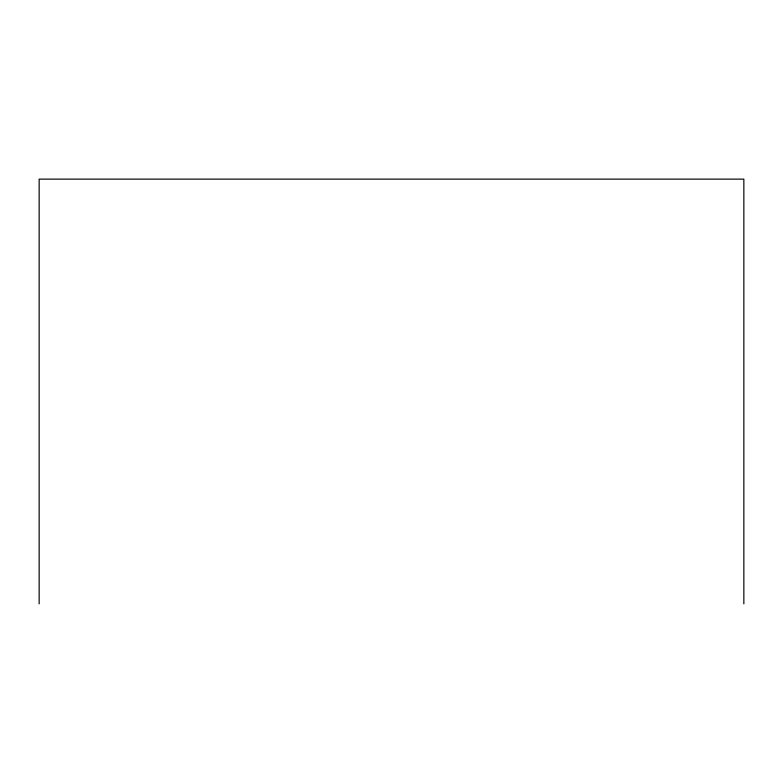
<?xml version="1.0" encoding="UTF-8"?>
<svg xmlns="http://www.w3.org/2000/svg" width="783" height="783" viewBox="0 0 783 783"><rect width="100%" height="100%" fill="white"/><g stroke="black" fill="none" stroke-linecap="round" stroke-linejoin="round"><path stroke-width="1.17" d="M743.85 603.869L743.85 179.131L39.15 179.131L39.15 603.869"/></g></svg>
